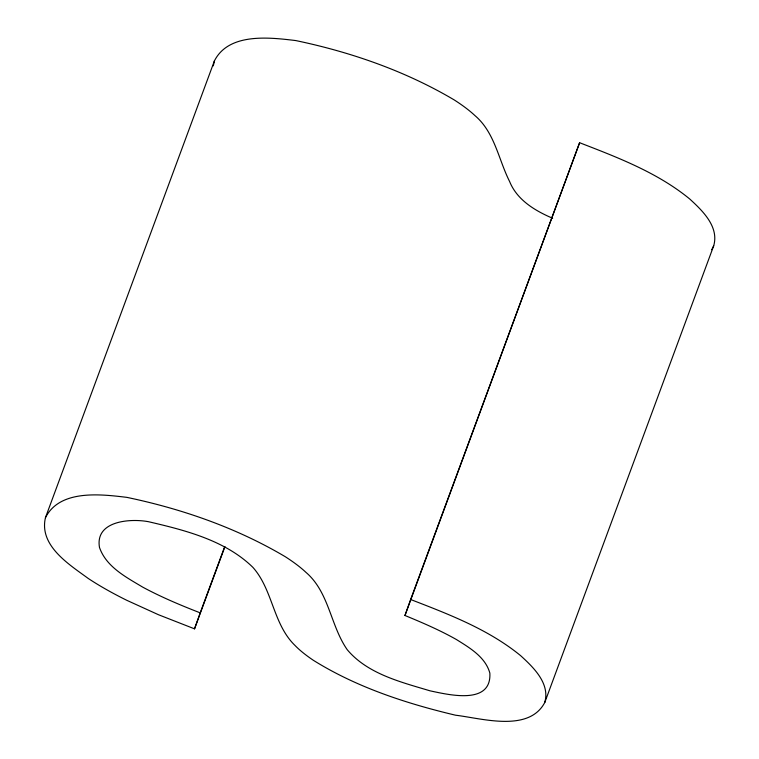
<?xml version="1.0" encoding="UTF-8"?>
<svg xmlns="http://www.w3.org/2000/svg" width="759" height="759" viewBox="0 0 759 759"><rect width="100%" height="100%" fill="white"/><g stroke="black" fill="none" stroke-linecap="round" stroke-linejoin="round"><path stroke-width="1.14" d="M552.656 218.279C535.086 210.746 517.05 200.072 509.593 181.477C498.407 159.305 494.745 132.351 474.878 115.529A118.499 31.271 20.3 0 0 454.262 99.951C405.543 71.071 351.066 52.124 295.763 40.569C269.597 37.428 228.81 32.476 214.408 60.9L45.445 517.676C38.88 545.674 68.955 564.307 88.177 578.415A148.859 39.278 20.3 0 0 126.876 600.35L158.413 614.705L194.532 628.841L224.958 546.594M213.317 65.862L214.408 60.9M544.753 702.53C550.247 683.413 533.435 667.389 520.702 655.719C488.521 629.382 449.005 614.344 410.638 599.506L579.61 142.72C617.968 157.568 657.493 172.597 689.665 198.934C702.407 210.613 719.219 226.637 713.716 245.755L544.753 702.53C528.748 732.691 481.974 718.356 455.552 715.206C406.131 703.47 356.777 687.36 313.439 660.349A110.947 29.278 20.3 0 1 295.071 645.52C272.927 624.145 273.031 589.999 252.899 567.362C225.262 540.323 185.082 530.218 148.498 521.708C130.633 518.331 94.866 520.589 99.476 547.429C106.184 566.869 126.098 577.172 142.692 587.124C161.202 597.096 180.623 605.246 200.205 612.855L194.532 628.841M45.445 517.676C59.838 489.251 100.624 494.204 126.8 497.354C182.103 508.9 236.58 527.847 285.299 556.726A118.499 31.271 20.3 0 1 305.905 572.314C329.216 592.248 330.355 625.463 347.233 649.704C367.631 673.973 400.837 682.037 430.011 690.823C448.806 694.798 491.737 705.339 489.849 673.091C485.418 656.99 469.66 647.806 456.387 639.514C439.897 630.198 422.459 622.693 404.964 615.492L410.638 599.506M579.61 142.72L404.964 615.492M200.205 612.855L224.465 547.277M711.724 249.73L713.716 245.755"/></g></svg>
